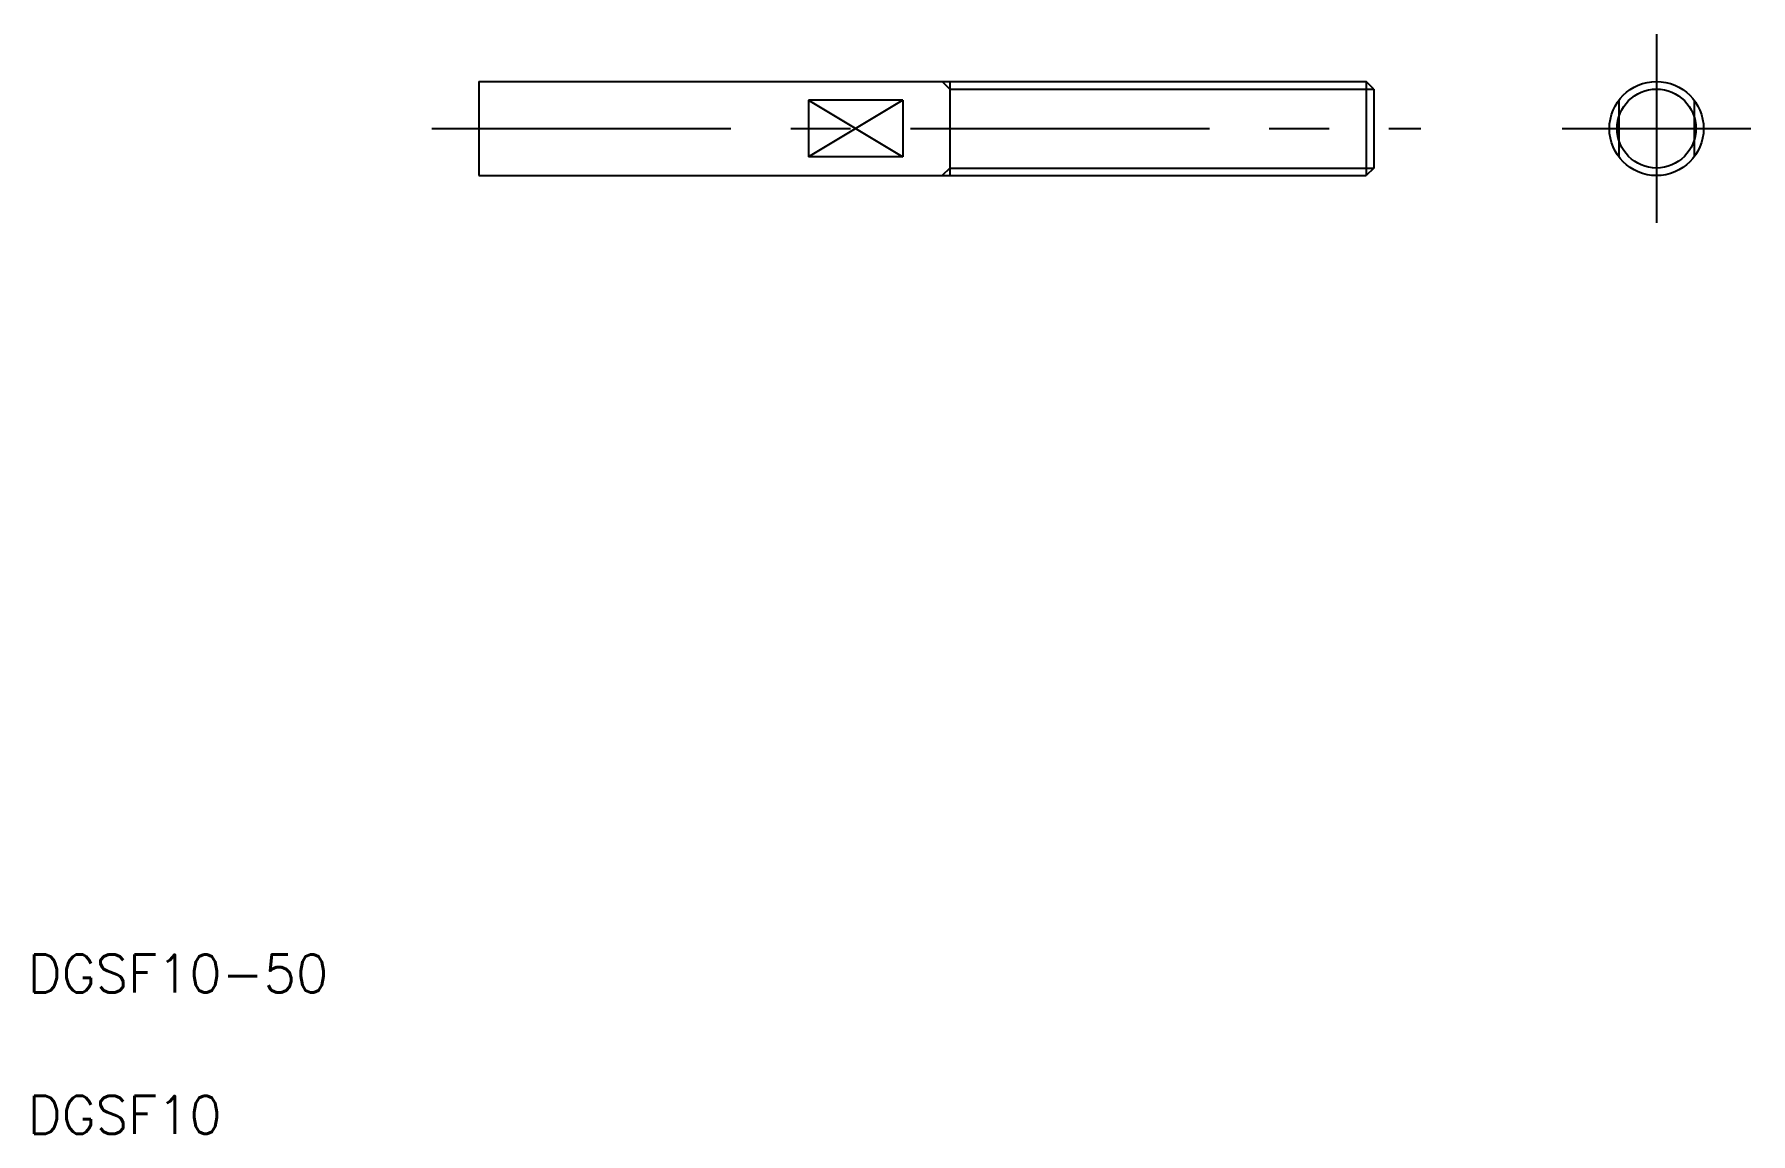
# Model space of a CAD drawing. Extents: x 11 to 193, y 10 to 127.
import ezdxf

# ---------------------------------------------------------------- set-up
doc = ezdxf.new("R2010")
doc.units = 0
doc.linetypes.add('CENTER', pattern=[50.8, 31.75, -6.35, 6.35, -6.35])
doc.linetypes.add('DASHED', pattern=[19.05, 12.7, -6.35])
doc.layers.get('0').update_dxf_attribs({"linetype": 'CONTINUOUS'})
doc.layers.add('CENTER', color=1, linetype='CENTER')
doc.styles.get("Standard").update_dxf_attribs({"font": 'txt', "bigfont": 'BIGFONT'})

msp = doc.modelspace()

# ---------------------------------------------------------------- linework, layer by layer
at = {"color": 7, "linetype": 'CONTINUOUS'}
for p, q in [((57.88, 121.68), (152.07, 121.68)), ((57.88, 121.68), (57.88, 111.68)), ((107.88, 121.68), (107.88, 111.68)), ((152.07, 121.68), (152.07, 111.68)), ((152.88, 120.87), (152.07, 121.68)), ((152.88, 120.87), (152.88, 112.49)), ((57.88, 119.18), (57.88, 119.18)), ((92.88, 119.68), (92.88, 113.68)), ((102.88, 119.68), (92.88, 119.68)), ((102.88, 119.68), (102.88, 113.68)), ((57.88, 116.68), (57.88, 116.68)), ((102.88, 113.68), (92.88, 113.68)), ((57.88, 111.68), (152.07, 111.68)), ((152.88, 112.49), (152.07, 111.68)), ((152.88, 112.49), (152.07, 111.68))]:
    msp.add_line(p, q, dxfattribs=at)
at = {"color": 3, "linetype": 'CONTINUOUS'}
for p, q in [((107.88, 120.87), (107.07, 121.68)), ((107.88, 120.87), (152.88, 120.87)), ((92.88, 119.68), (102.88, 113.68)), ((102.88, 119.68), (92.88, 113.68)), ((107.88, 112.49), (107.07, 111.68)), ((107.88, 112.49), (152.88, 112.49))]:
    msp.add_line(p, q, dxfattribs=at)
at = {"color": 3, "linetype": 'DASHED'}
for p, q in [((178.88, 119.68), (178.88, 113.68)), ((186.88, 119.68), (186.88, 113.68))]:
    msp.add_line(p, q, dxfattribs=at)
at = {"color": 7, "linetype": 'CONTINUOUS'}
msp.add_circle((182.88, 116.68), 5, dxfattribs=at)
at = {"color": 3, "linetype": 'CONTINUOUS'}
msp.add_circle((182.88, 116.68), 4.19, dxfattribs=at)
at = {"layer": 'CENTER', "color": 1, "linetype": 'CENTER'}
for p, q in [((182.88, 126.68), (182.88, 106.68)), ((52.88, 116.68), (157.88, 116.68)), ((172.88, 116.68), (192.88, 116.68))]:
    msp.add_line(p, q, dxfattribs=at)

# ---------------------------------------------------------------- texts
at = {"color": 7, "linetype": 'CONTINUOUS'}
for s, p in [('DGSF10-50', (10, 25)), ('DGSF10', (10, 10))]:
    msp.add_text(s, height=4, dxfattribs=at).set_placement(p)

doc.saveas('drawing.dxf')
